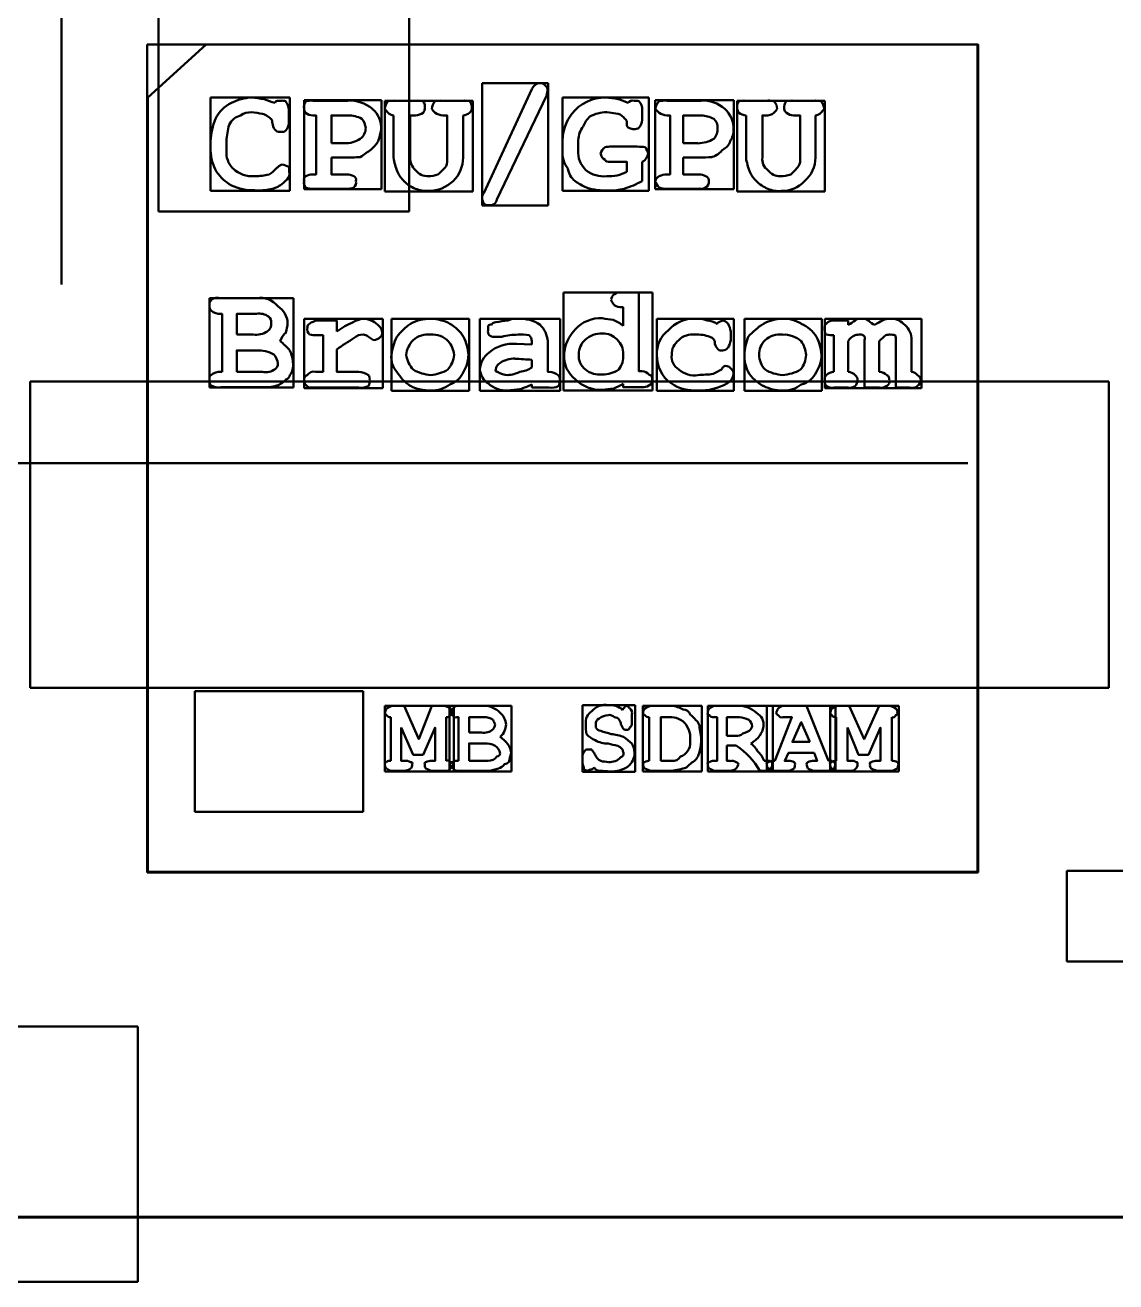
# Model space of a CAD drawing. Header units: millimetres. Extents: x 0 to 246, y -100 to 84.
# Drawn here: x 190.09 to 210.05, y 39.65 to 62.64 of the extents above; entities that cross this region are included whole.
import ezdxf

# ---------------------------------------------------------------- set-up
doc = ezdxf.new("R2010")
doc.units = ezdxf.units.MM
doc.layers.get('0').update_dxf_attribs({"lineweight": 50, "true_color": 0x000000})

msp = doc.modelspace()

# ---------------------------------------------------------------- linework, layer by layer
at = {"color": 7, "true_color": 0xffffff}
msp.add_line((190.754, 57.894), (190.754, 73.566), dxfattribs=at)
at = {"color": 43, "true_color": 0xaa8964}
for p, q in [((192.531, 59.227), (192.531, 63.592)), ((197.118, 63.592), (197.118, 59.227)), ((197.118, 59.227), (192.531, 59.227))]:
    msp.add_line(p, q, dxfattribs=at)
for p, q in [((192.323, 62.287), (207.533, 62.287)), ((192.323, 47.137), (192.323, 62.287)), ((207.533, 62.287), (207.533, 47.137)), ((198.453, 61.577), (199.663, 61.577)), ((198.453, 59.337), (198.453, 61.577)), ((199.663, 61.577), (199.663, 59.337)), ((193.483, 61.317), (194.933, 61.317)), ((193.483, 59.607), (193.483, 61.317)), ((194.723, 61.257), (194.773, 61.257)), ((194.933, 61.317), (194.933, 59.607)), ((195.193, 61.267), (196.613, 61.267)), ((195.193, 59.637), (195.193, 61.267)), ((196.613, 61.267), (196.613, 59.637)), ((196.673, 61.257), (198.283, 61.257)), ((196.673, 59.597), (196.673, 61.257)), ((198.283, 61.257), (198.283, 59.597)), ((199.923, 61.317), (201.503, 61.317)), ((199.923, 59.607), (199.923, 61.317)), ((201.503, 61.317), (201.503, 59.607)), ((201.623, 61.267), (203.063, 61.267)), ((201.623, 59.637), (201.623, 61.267)), ((203.063, 61.267), (203.063, 59.637)), ((203.123, 61.257), (204.723, 61.257)), ((203.123, 59.597), (203.123, 61.257)), ((204.723, 61.257), (204.723, 59.597)), ((200.943, 61.017), (200.733, 61.047)), ((201.693, 61.037), (201.623, 61.107)), ((194.933, 59.607), (193.483, 59.607)), ((196.613, 59.637), (195.193, 59.637)), ((198.283, 59.597), (196.673, 59.597)), ((201.503, 59.607), (199.923, 59.607)), ((203.063, 59.637), (201.623, 59.637)), ((204.723, 59.597), (203.123, 59.597)), ((198.483, 59.367), (198.453, 59.447)), ((199.663, 59.337), (198.453, 59.337)), ((199.943, 57.747), (201.573, 57.747)), ((199.943, 55.957), (199.943, 57.747)), ((201.573, 57.747), (201.573, 55.957)), ((193.463, 57.647), (195.003, 57.647)), ((193.463, 56.007), (193.463, 57.647)), ((195.003, 57.647), (195.003, 56.007)), ((195.193, 57.267), (196.633, 57.267)), ((195.193, 55.997), (195.193, 57.267)), ((196.633, 57.267), (196.633, 55.997)), ((196.793, 57.267), (198.213, 57.267)), ((196.793, 55.947), (196.793, 57.267)), ((198.213, 57.267), (198.213, 55.947)), ((198.413, 57.267), (199.883, 57.267)), ((198.413, 55.947), (198.413, 57.267)), ((199.883, 57.267), (199.883, 55.947)), ((201.653, 57.267), (203.063, 57.267)), ((201.653, 55.947), (201.653, 57.267)), ((203.063, 57.267), (203.063, 55.947)), ((203.253, 57.267), (204.673, 57.267)), ((203.253, 55.947), (203.253, 57.267)), ((204.673, 57.267), (204.673, 55.947)), ((204.723, 57.267), (206.493, 57.267)), ((204.723, 55.997), (204.723, 57.267)), ((206.493, 57.267), (206.493, 55.997)), ((198.563, 57.057), (198.563, 57.137)), ((196.463, 56.877), (196.373, 56.937)), ((198.813, 56.937), (198.673, 56.937)), ((199.083, 56.807), (199.363, 56.797)), ((190.183, 56.117), (209.923, 56.117)), ((190.183, 50.517), (190.183, 56.117)), ((209.923, 56.117), (209.923, 50.517)), ((195.003, 56.007), (193.463, 56.007)), ((196.633, 55.997), (195.193, 55.997)), ((198.213, 55.947), (196.793, 55.947)), ((199.883, 55.947), (198.413, 55.947)), ((201.573, 55.957), (199.943, 55.957)), ((203.063, 55.947), (201.653, 55.947)), ((204.673, 55.947), (203.253, 55.947)), ((206.493, 55.997), (204.723, 55.997)), ((174.465, 54.626), (207.342, 54.626)), ((209.923, 50.517), (190.183, 50.517)), ((193.193, 50.457), (196.273, 50.457)), ((193.193, 48.247), (193.193, 50.457)), ((196.273, 50.457), (196.273, 48.247)), ((196.673, 50.187), (197.933, 50.187)), ((196.673, 48.987), (196.673, 50.187)), ((197.853, 50.187), (198.993, 50.187)), ((197.853, 48.987), (197.853, 50.187)), ((197.933, 50.187), (197.933, 48.987)), ((198.993, 50.187), (198.993, 48.987)), ((200.293, 50.197), (201.253, 50.197)), ((200.293, 48.977), (200.293, 50.197)), ((201.253, 50.197), (201.253, 48.977)), ((201.393, 50.187), (202.473, 50.187)), ((201.393, 48.987), (201.393, 50.187)), ((202.473, 50.187), (202.473, 48.987)), ((202.583, 50.187), (203.773, 50.187)), ((202.583, 48.987), (202.583, 50.187)), ((203.663, 50.187), (204.923, 50.187)), ((203.663, 48.987), (203.663, 50.187)), ((203.773, 50.187), (203.773, 48.987)), ((204.823, 50.187), (206.083, 50.187)), ((204.823, 48.987), (204.823, 50.187)), ((204.923, 50.187), (204.923, 48.987)), ((206.083, 50.187), (206.083, 48.987)), ((200.533, 49.847), (200.533, 49.787)), ((202.433, 49.787), (202.463, 49.617)), ((200.393, 49.387), (200.463, 49.387)), ((197.933, 48.987), (196.673, 48.987)), ((198.993, 48.987), (197.853, 48.987)), ((198.753, 49.037), (198.593, 48.997)), ((201.253, 48.977), (200.293, 48.977)), ((200.393, 48.997), (200.323, 49.017)), ((202.473, 48.987), (201.393, 48.987)), ((203.773, 48.987), (202.583, 48.987)), ((203.613, 49.177), (203.723, 49.177)), ((203.723, 49.037), (203.643, 48.997)), ((204.923, 48.987), (203.663, 48.987)), ((204.793, 49.177), (204.863, 49.177)), ((206.083, 48.987), (204.823, 48.987)), ((196.273, 48.247), (193.193, 48.247)), ((207.533, 47.137), (192.323, 47.137)), ((209.153, 47.167), (211.653, 47.167)), ((209.153, 45.507), (209.153, 47.167)), ((211.653, 45.507), (209.153, 45.507)), ((176.893, 44.317), (192.153, 44.317)), ((192.153, 44.317), (192.153, 39.647)), ((237.593, 40.827), (172.663, 40.827)), ((192.153, 39.647), (176.893, 39.647))]:
    msp.add_line(p, q)
at = {"flags": 128}
for points in [[(192.333, 47.147), (192.333, 61.317), (193.403, 62.287), (207.523, 62.287), (207.523, 47.147), (192.333, 47.147)], [(192.333, 47.147), (192.333, 61.317), (193.403, 62.287), (207.523, 62.287), (207.523, 47.147), (192.333, 47.147)], [(198.483, 59.567), (199.363, 61.467)], [(195.353, 61.257), (195.993, 61.257)], [(196.883, 61.257), (197.233, 61.257)], [(197.733, 61.257), (198.103, 61.257)], [(199.633, 61.347), (198.723, 59.447)], [(201.833, 61.257), (202.463, 61.257)], [(203.283, 61.257), (203.643, 61.257)], [(204.153, 61.257), (204.523, 61.257)], [(194.913, 61.087), (194.913, 60.847)], [(195.353, 59.907), (195.413, 59.907), (195.413, 60.987), (195.353, 60.987)], [(195.993, 60.987), (195.693, 60.987), (195.693, 60.477)], [(196.833, 60.217), (196.833, 60.987)], [(197.233, 60.987), (197.133, 60.987), (197.133, 60.217)], [(197.813, 60.217), (197.813, 60.987), (197.733, 60.987)], [(198.103, 60.987), (198.103, 60.217)], [(201.383, 61.087), (201.383, 60.907)], [(201.833, 59.907), (201.893, 59.907), (201.893, 60.987), (201.833, 60.987)], [(202.463, 60.987), (202.133, 60.987), (202.133, 60.477)], [(203.283, 60.217), (203.283, 60.987)], [(203.643, 60.987), (203.583, 60.987), (203.583, 60.217)], [(204.273, 60.217), (204.273, 60.987), (204.153, 60.987)], [(204.553, 60.987), (204.553, 60.217)], [(193.483, 60.347), (193.483, 60.517)], [(193.773, 60.517), (193.773, 60.347)], [(195.693, 60.477), (195.933, 60.477)], [(199.923, 60.347), (199.923, 60.537)], [(200.213, 60.537), (200.213, 60.347)], [(202.133, 60.477), (202.403, 60.477)], [(200.823, 60.417), (201.293, 60.417)], [(195.693, 60.217), (195.693, 59.907), (195.973, 59.907)], [(195.933, 60.217), (195.693, 60.217)], [(201.103, 59.957), (201.103, 60.137), (200.823, 60.137)], [(201.383, 60.137), (201.383, 59.787)], [(202.133, 60.217), (202.133, 59.907), (202.423, 59.907)], [(202.423, 60.217), (202.133, 60.217)], [(195.973, 59.647), (195.353, 59.647)], [(202.423, 59.647), (201.833, 59.647)], [(201.013, 57.747), (201.323, 57.747)], [(201.323, 57.747), (201.323, 56.307), (201.383, 56.307)], [(193.673, 57.647), (194.323, 57.647)], [(193.693, 56.297), (193.693, 57.357), (193.673, 57.357)], [(194.323, 57.357), (193.963, 57.357), (193.963, 56.977)], [(201.033, 57.137), (201.033, 57.477), (201.013, 57.477)], [(195.433, 57.237), (195.793, 57.237)], [(195.793, 57.237), (195.793, 57.037)], [(203.003, 57.037), (203.003, 56.877)], [(204.893, 57.237), (205.153, 57.237)], [(205.153, 57.237), (205.153, 57.157)], [(193.963, 56.977), (194.263, 56.977)], [(195.403, 56.297), (195.543, 56.297), (195.543, 56.967), (195.433, 56.967)], [(199.363, 56.797), (199.363, 56.857)], [(199.653, 56.857), (199.653, 56.297), (199.683, 56.297)], [(204.893, 56.297), (204.893, 56.967)], [(205.153, 56.857), (205.153, 56.297)], [(205.723, 56.007), (205.453, 56.007), (205.453, 56.877)], [(205.723, 56.857), (205.723, 56.297)], [(206.273, 56.007), (206.023, 56.007), (206.023, 56.877)], [(206.313, 56.917), (206.313, 56.297)], [(194.323, 56.687), (193.963, 56.687), (193.963, 56.297)], [(195.793, 56.707), (195.793, 56.297), (196.193, 56.297)], [(199.363, 56.377), (199.363, 56.517)], [(193.673, 56.297), (193.693, 56.297)], [(193.963, 56.297), (194.433, 56.297)], [(194.433, 56.017), (193.673, 56.017)], [(196.193, 56.007), (195.403, 56.007)], [(199.363, 56.007), (199.363, 56.067)], [(199.683, 56.007), (199.363, 56.007)], [(201.383, 56.017), (201.033, 56.017), (201.033, 56.077)], [(205.153, 56.007), (204.893, 56.007)], [(196.803, 50.187), (197.023, 50.187), (197.293, 49.577), (197.533, 50.187), (197.753, 50.187)], [(197.993, 50.187), (198.493, 50.187)], [(201.553, 50.187), (201.923, 50.187)], [(202.693, 50.187), (203.143, 50.187)], [(203.963, 50.187), (204.393, 50.187), (204.793, 49.177)], [(204.973, 50.187), (205.173, 50.187), (205.443, 49.577), (205.723, 50.187), (205.903, 50.187)], [(196.783, 49.177), (196.783, 49.977)], [(197.793, 49.977), (197.793, 49.177)], [(198.023, 49.177), (198.023, 49.977), (197.993, 49.977)], [(198.483, 49.977), (198.213, 49.977), (198.213, 49.697)], [(201.193, 50.027), (201.193, 49.877)], [(201.513, 49.177), (201.513, 49.977)], [(201.923, 49.977), (201.723, 49.977), (201.723, 49.177)], [(202.693, 49.177), (202.753, 49.177), (202.753, 49.977), (202.693, 49.977)], [(203.163, 49.977), (202.933, 49.977), (202.933, 49.637)], [(203.813, 49.177), (204.123, 49.977), (203.963, 49.977)], [(204.933, 49.177), (204.933, 49.977)], [(205.953, 49.977), (205.953, 49.177)], [(196.973, 49.787), (196.973, 49.177), (197.023, 49.177)], [(197.533, 49.177), (197.593, 49.177), (197.593, 49.787), (197.373, 49.287), (197.193, 49.287), (196.973, 49.787)], [(198.213, 49.697), (198.443, 49.697)], [(204.453, 49.527), (204.293, 49.887), (204.133, 49.527), (204.453, 49.527)], [(205.143, 49.787), (205.143, 49.177), (205.223, 49.177)], [(205.683, 49.177), (205.743, 49.177), (205.743, 49.787), (205.523, 49.287), (205.343, 49.287), (205.143, 49.787)], [(198.493, 49.497), (198.213, 49.497), (198.213, 49.177)], [(202.263, 49.527), (202.263, 49.617)], [(202.463, 49.617), (202.463, 49.527)], [(202.933, 49.637), (203.093, 49.637)], [(202.933, 49.457), (202.933, 49.177), (202.993, 49.177)], [(203.103, 49.457), (202.933, 49.457)], [(200.293, 49.137), (200.293, 49.287)], [(204.533, 49.327), (204.063, 49.327), (203.993, 49.177), (204.063, 49.177)], [(204.533, 49.177), (204.583, 49.177), (204.533, 49.327)], [(197.023, 48.997), (196.783, 48.997)], [(197.793, 48.997), (197.533, 48.997)], [(197.993, 49.177), (198.023, 49.177)], [(198.593, 48.997), (197.993, 48.997)], [(198.213, 49.177), (198.563, 49.177)], [(200.423, 49.017), (200.393, 48.997)], [(201.923, 48.997), (201.553, 48.997)], [(201.723, 49.177), (201.923, 49.177)], [(202.993, 48.997), (202.693, 48.997)], [(203.643, 48.997), (203.533, 48.997)], [(204.063, 48.997), (203.813, 48.997)], [(204.793, 48.997), (204.533, 48.997)], [(205.223, 48.997), (204.933, 48.997)], [(205.953, 48.997), (205.683, 48.997)], [(235.623, 40.837), (174.853, 40.837)], [(235.623, 40.837), (174.853, 40.837)]]:
    msp.add_lwpolyline(points, dxfattribs=at)
for centre, radius, start, end in [((199.552, 61.387), 0.205, 129.0435, 157.2167), ((199.504, 61.457), 0.121, 81.1123, 132.2862), ((199.529, 61.494), 0.0831, 39.5297, 94.0731), ((199.53, 61.437), 0.126, 13.5424, 60.1974), ((200.596, 61.248), 0.968, 166.9348, 174.1405), ((194.174, 60.616), 0.677, 117.3592, 152.6408), ((194.305, 60.315), 1.005, 94.1258, 116.1223), ((192.557, 47.567), 13.851, 82.0889, 83.0483), ((194.93, 62.3), 1.115, 245.2573, 256.1626), ((194.712, 61.208), 0.0502, 77.8246, 169.5555), ((194.792, 61.086), 0.172, 69.3139, 96.436), ((194.677, 61.09), 0.236, 359.3211, 41.791), ((195.373, 61.142), 0.183, 144.9175, 190.893), ((195.322, 60.807), 0.451, 86.0918, 102.7056), ((196.029, 60.614), 0.644, 49.9493, 93.1808), ((196.857, 61.111), 0.184, 132.3711, 181.2317), ((196.843, 60.723), 0.535, 85.7362, 101.892), ((197.266, 60.727), 0.531, 78.3246, 93.5041), ((197.223, 61.142), 0.183, 349.107, 35.0825), ((197.717, 61.111), 0.184, 132.3711, 181.2317), ((197.703, 60.686), 0.572, 87.0401, 101.1312), ((198.132, 60.88), 0.378, 76.0659, 94.4068), ((198.117, 61.141), 0.15, 346.8407, 45.0501), ((200.713, 60.527), 0.79, 89.9822, 141.6598), ((199.935, 54.456), 6.905, 81.6062, 83.531), ((200.244, 59.223), 2.179, 66.209, 71.29), ((201.213, 61.14), 0.119, 80.5174, 139.4488), ((201.251, 61.009), 0.248, 73.1525, 94.1671), ((201.147, 61.09), 0.236, 359.3211, 41.791), ((201.853, 61.079), 0.231, 133.6686, 173.2013), ((201.801, 60.727), 0.531, 86.4959, 101.6754), ((202.503, 60.682), 0.577, 47.5149, 94.0238), ((203.303, 61.142), 0.183, 144.9175, 190.893), ((203.255, 60.769), 0.489, 86.7339, 102.0635), ((203.688, 60.802), 0.457, 76.7177, 95.6541), ((203.669, 61.111), 0.184, 358.7683, 47.6289), ((204.129, 61.141), 0.15, 134.9499, 193.1593), ((204.122, 60.807), 0.451, 86.0918, 102.7056), ((204.557, 60.843), 0.415, 76.5702, 94.6324), ((204.485, 61.092), 0.229, 3.7382, 42.659), ((194.096, 60.694), 0.299, 102.1726, 155.8093), ((194.226, 60.708), 0.339, 88.7553, 124.6432), ((192.972, 51.956), 9.178, 80.838, 82.1005), ((194.316, 60.649), 0.386, 41.8825, 72.307), ((195.287, 61.106), 0.0939, 179.2623, 227.1349), ((195.364, 61.209), 0.223, 230.7292, 267.1958), ((195.995, 60.401), 0.586, 63.8455, 90.1652), ((196.165, 60.766), 0.439, 354.8475, 50.8198), ((196.904, 61.245), 0.269, 210.7433, 230.4593), ((196.85, 61.146), 0.16, 222.9571, 263.9128), ((197.22, 61.244), 0.257, 272.8578, 306.4499), ((197.309, 61.106), 0.0939, 312.8651, 0.7377), ((197.764, 61.245), 0.269, 210.7433, 230.4593), ((197.758, 61.278), 0.292, 235.5961, 265.0963), ((198.094, 61.178), 0.191, 272.7293, 312.5104), ((198.18, 61.108), 0.0827, 301.0875, 359.4227), ((200.797, 60.497), 0.875, 143.5777, 177.4174), ((200.78, 60.599), 0.512, 134.124, 158.4959), ((200.743, 60.366), 0.681, 90.8668, 118.0738), ((200.868, 60.792), 0.237, 34.6503, 71.6099), ((201.846, 61.244), 0.257, 233.5501, 267.1422), ((202.45, 60.468), 0.519, 62.1444, 88.6139), ((202.587, 60.754), 0.467, 356.6454, 49.0219), ((203.217, 61.106), 0.0939, 179.2623, 227.1349), ((203.306, 61.24), 0.254, 233.057, 264.8679), ((203.662, 61.181), 0.195, 264.551, 312.3189), ((203.622, 61.245), 0.269, 309.5407, 329.2567), ((204.066, 61.108), 0.0827, 180.5773, 238.9125), ((204.164, 61.209), 0.223, 230.7292, 267.1958), ((204.522, 61.175), 0.191, 279.5035, 313.6266), ((203.744, 61.877), 1.238, 317.2644, 321.533), ((194.779, 60.447), 1.298, 158.3108, 176.9277), ((195.113, 60.448), 1.342, 164.0302, 177.0452), ((195.88, 61.143), 1.298, 190.494, 194.5636), ((194.79, 60.837), 0.168, 186.7678, 230.4531), ((194.759, 60.835), 0.149, 239.4005, 275.5419), ((194.792, 60.782), 0.0965, 258.7483, 309.3242), ((194.71, 60.851), 0.203, 314.7223, 358.8805), ((196.063, 60.762), 0.26, 307.9422, 358.9277), ((195.983, 60.716), 0.343, 6.8127, 37.9475), ((195.389, 60.905), 1.227, 341.5616, 351.6534), ((200.639, 60.525), 0.426, 142.0361, 178.3662), ((201.017, 60.854), 0.0867, 355.4956, 57.6345), ((201.17, 60.825), 0.0708, 162.3959, 255.7133), ((201.22, 60.856), 0.12, 235.9107, 276.0168), ((201.251, 60.87), 0.134, 262.4758, 302.5819), ((201.154, 60.912), 0.229, 317.5581, 358.8391), ((202.539, 60.764), 0.224, 358.1876, 46.5727), ((202.503, 60.736), 0.261, 316.7257, 4.6942), ((202.73, 60.706), 0.323, 324.324, 3.7852), ((195.936, 61.033), 0.556, 269.732, 301.1123), ((195.989, 60.874), 0.667, 310.5319, 327.6393), ((202.378, 61.132), 0.656, 272.1592, 298.6851), ((202.764, 60.584), 0.239, 294.5654, 343.6058), ((194.325, 60.374), 0.843, 181.8375, 209.6649), ((194.181, 60.308), 0.41, 174.612, 225.3542), ((193.649, 64.116), 4.664, 303.4923, 306.4917), ((200.404, 60.313), 0.483, 175.9267, 217.7901), ((200.643, 60.307), 0.431, 174.6556, 227.8454), ((200.837, 60.231), 0.222, 127.3108, 165.3091), ((200.75, 60.295), 0.127, 183.7613, 248.2934), ((200.808, 59.867), 0.55, 88.4811, 101.0461), ((201.227, 58.293), 2.125, 84.1592, 88.2127), ((200.998, 60.151), 0.513, 15.3449, 29.8949), ((201.261, 60.345), 0.239, 327.631, 345.9718), ((202.54, 60.615), 0.407, 287.5354, 322.4486), ((194.241, 60.368), 0.494, 225.3209, 276.099), ((194.246, 60.402), 0.583, 301.8349, 318.6378), ((194.349, 60.486), 0.576, 305.4726, 311.847), ((194.815, 59.969), 0.12, 100.3449, 132.7852), ((194.767, 59.81), 0.278, 58.4384, 84.6917), ((194.647, 59.972), 0.277, 356.9278, 15.7526), ((195.994, 62.66), 2.444, 268.5719, 275.378), ((197.929, 60.373), 1.107, 188.082, 202.0549), ((197.441, 60.214), 0.308, 179.5006, 227.4965), ((196.972, 60.728), 1.061, 309.2609, 320.7391), ((197.515, 60.173), 0.301, 337.3447, 8.4053), ((197.516, 60.21), 0.587, 313.8963, 0.6749), ((200.373, 60.063), 0.353, 187.5235, 231.4283), ((201.324, 60.276), 0.151, 293.0328, 336.9672), ((202.475, 61.843), 1.627, 268.1528, 276.6191), ((204.379, 60.373), 1.107, 188.082, 202.0549), ((203.811, 60.179), 0.231, 170.6774, 236.3197), ((202.772, 61.29), 1.92, 313.9116, 320.0382), ((204.064, 60.173), 0.213, 326.9379, 11.8228), ((204.017, 60.205), 0.536, 308.8085, 1.3037), ((194.258, 60.404), 0.801, 213.925, 240.4802), ((194.323, 60.757), 0.88, 268.0347, 285.1292), ((194.398, 60.255), 0.653, 295.8366, 317.9032), ((194.746, 59.932), 0.179, 320.0856, 8.0237), ((195.275, 59.81), 0.0847, 127.5041, 195.626), ((195.347, 59.762), 0.156, 170.651, 217.4215), ((195.366, 59.552), 0.355, 92.1569, 113.8324), ((195.96, 59.552), 0.355, 66.1676, 87.8431), ((196.071, 59.809), 0.0751, 343.0005, 64.9245), ((196.017, 59.762), 0.129, 312.1114, 11.0187), ((197.382, 60.167), 0.523, 203.7406, 226.6946), ((197.477, 60.24), 0.642, 224.9649, 247.655), ((197.454, 60.153), 0.277, 216.8769, 273.876), ((197.478, 60.344), 0.467, 269.3598, 290.6562), ((197.477, 60.251), 0.644, 269.6858, 313.917), ((200.813, 60.698), 1.125, 234.0849, 246.4253), ((200.673, 60.382), 0.509, 230.9924, 276.7189), ((200.79, 60.509), 0.634, 264.8422, 299.5587), ((200.551, 61.289), 1.717, 286.9955, 298.9819), ((201.752, 59.758), 0.132, 116.6322, 167.6178), ((201.856, 59.843), 0.24, 193.4318, 227.0811), ((201.85, 59.487), 0.42, 92.2775, 111.912), ((202.432, 59.687), 0.22, 59.6499, 92.2776), ((202.516, 59.794), 0.0875, 355.4914, 71.8888), ((202.461, 59.783), 0.143, 305.3625, 1.5074), ((203.832, 60.167), 0.523, 203.7406, 226.6946), ((203.877, 60.165), 0.553, 223.1241, 249.4957), ((203.901, 60.147), 0.27, 216.3139, 272.5662), ((203.918, 60.459), 0.582, 269.4644, 288.4808), ((203.948, 60.151), 0.545, 268.3988, 317.9984), ((194.272, 60.589), 0.972, 245.1162, 271.2408), ((194.364, 60.612), 0.998, 265.9396, 288.672), ((195.323, 59.881), 0.236, 245.0974, 277.4102), ((196.004, 59.881), 0.236, 262.5898, 294.9026), ((197.434, 60.113), 0.507, 246.6634, 274.4119), ((198.607, 59.472), 0.156, 142.5785, 189.349), ((200.694, 60.689), 1.075, 252.0645, 273.6854), ((200.821, 60.478), 0.863, 266.1771, 285.6351), ((201.801, 59.921), 0.276, 247.045, 276.6948), ((202.457, 59.812), 0.168, 258.2919, 300.6327), ((203.883, 60.093), 0.489, 245.9086, 275.9108), ((198.577, 59.562), 0.217, 244.2238, 276.8515), ((198.617, 59.43), 0.0844, 260.388, 311.5028), ((198.581, 59.48), 0.145, 309.07, 346.9193), ((200.956, 57.599), 0.144, 125.1461, 172.9264), ((200.973, 57.592), 0.16, 75.4899, 128.6997), ((193.617, 57.522), 0.156, 142.5785, 189.349), ((193.554, 57.485), 0.0912, 172.637, 228.4751), ((193.62, 57.407), 0.245, 77.6229, 121.3018), ((194.388, 57.233), 0.418, 39.0109, 98.9141), ((194.501, 57.166), 0.393, 2.99, 57.2928), ((201.014, 57.669), 0.207, 194.6427, 227.2849), ((201.01, 57.732), 0.255, 237.4534, 270.6559), ((193.646, 57.575), 0.219, 225.9372, 277.1929), ((194.374, 57.071), 0.291, 54.3594, 100.0321), ((194.459, 57.202), 0.135, 353.7429, 51.4968), ((196.351, 56.733), 0.539, 98.3071, 118.5628), ((196.27, 56.873), 0.394, 46.1294, 89.5379), ((197.5, 56.516), 0.751, 88.9811, 118.3615), ((197.512, 56.537), 0.73, 61.2411, 89.9173), ((199.076, 56.887), 0.381, 84.3686, 113.5766), ((199.15, 56.618), 0.65, 56.0186, 93.2289), ((200.617, 56.664), 0.614, 86.6552, 137.7518), ((201.431, 61.781), 4.571, 260.2017, 262.7368), ((202.316, 56.677), 0.591, 86.3812, 140.0159), ((202.399, 56.78), 0.489, 69.12, 95.3496), ((203.954, 56.537), 0.73, 90.0827, 118.7589), ((203.972, 56.652), 0.616, 58.5755, 91.7715), ((205.369, 57.137), 0.132, 79.7623, 130.7479), ((205.417, 57.074), 0.194, 56.9289, 97.0818), ((205.901, 57.03), 0.238, 84.6052, 119.5843), ((205.95, 56.973), 0.295, 43.7214, 95.1665), ((194.311, 57.361), 0.387, 262.82, 303.1693), ((194.417, 57.178), 0.176, 306.9692, 2.997), ((193.805, 57.291), 1.093, 345.4612, 354.5228), ((195.408, 57.083), 0.156, 171.3393, 222.8662), ((195.328, 57.11), 0.0755, 117.9795, 182.5308), ((195.513, 56.857), 0.388, 101.8733, 124.5238), ((196.805, 55.601), 1.757, 113.906, 125.1716), ((196.447, 57.009), 0.176, 359.2505, 56.8945), ((197.809, 56.233), 1.156, 125.2076, 142.4541), ((197.503, 56.551), 0.722, 32.2834, 60.0548), ((198.658, 57.031), 0.0986, 164.6583, 220.3993), ((198.608, 57.103), 0.0565, 74.374, 142.4959), ((198.715, 57.099), 0.108, 96.1803, 147.8305), ((197.172, 69.259), 12.149, 277.2416, 278.2887), ((199.188, 56.823), 0.466, 4.2075, 45.8263), ((200.674, 56.566), 0.723, 134.9897, 175.9349), ((200.665, 56.736), 0.544, 47.3981, 69.7427), ((202.18, 56.635), 0.528, 126.9106, 183.0556), ((202.495, 56.703), 0.539, 61.4372, 81.6929), ((202.946, 56.969), 0.284, 109.1144, 132.8131), ((202.842, 57.105), 0.133, 32.9518, 85.1207), ((202.592, 56.969), 0.417, 9.3825, 29.9252), ((204.36, 56.01), 1.391, 122.984, 138.2186), ((204.042, 56.6), 0.629, 32.3575, 66.4399), ((204.877, 57.074), 0.158, 167.9789, 218.0103), ((204.789, 57.12), 0.0672, 122.2987, 191.3041), ((204.889, 57.053), 0.184, 88.7683, 137.6289), ((204.741, 57.972), 0.913, 296.812, 306.403), ((205.733, 57.422), 0.28, 221.3697, 251.2502), ((206.391, 56.01), 1.37, 116.3702, 123.1196), ((205.958, 56.885), 0.356, 5.0837, 54.8796), ((195.09, 56.743), 0.355, 129.6357, 161.3473), ((194.168, 56.057), 0.992, 39.4644, 53.8087), ((195.417, 57.727), 0.76, 260.6185, 271.2102), ((198.899, 52.323), 5.372, 121.2333, 125.3165), ((196.263, 56.762), 0.216, 87.2037, 133.9084), ((196.274, 56.834), 0.143, 46.1195, 90.2777), ((196.461, 57.053), 0.176, 270.7774, 318.7728), ((196.549, 56.997), 0.0745, 306.047, 7.5558), ((197.796, 56.483), 1.011, 153.3213, 172.9619), ((197.491, 56.567), 0.43, 133.9119, 174.6682), ((197.458, 56.591), 0.39, 81.8839, 132.8242), ((197.543, 56.57), 0.408, 44.6577, 94.2302), ((197.453, 56.541), 0.494, 7.7089, 39.7901), ((197.241, 56.522), 0.966, 5.0587, 25.4515), ((198.663, 57.057), 0.121, 228.4587, 274.6714), ((199.012, 56.167), 0.644, 83.6839, 131.8055), ((199.118, 55.796), 1.181, 90.2352, 104.954), ((199.164, 55.997), 0.981, 81.2806, 92.9946), ((199.201, 56.849), 0.163, 2.6336, 46.2543), ((200.575, 56.622), 0.352, 131.213, 180.8621), ((200.628, 56.575), 0.423, 86.6388, 132.4345), ((200.669, 56.65), 0.348, 43.0501, 92.6172), ((200.693, 56.636), 0.34, 356.8075, 47.5252), ((202.243, 56.619), 0.32, 126.4163, 182.1638), ((202.301, 56.633), 0.348, 81.3936, 135.4763), ((202.392, 56.31), 0.668, 69.7839, 93.3622), ((202.592, 56.819), 0.122, 354.1513, 75.239), ((202.914, 56.859), 0.207, 194.6427, 227.2849), ((202.592, 56.945), 0.417, 330.0748, 350.6175), ((204.402, 56.536), 1.151, 159.5974, 176.4504), ((203.885, 56.617), 0.362, 134.0942, 181.5731), ((203.902, 56.579), 0.401, 82.649, 132.0591), ((203.978, 56.507), 0.47, 48.0277, 93.0923), ((203.933, 56.586), 0.45, 2.6447, 36.953), ((203.882, 56.571), 0.782, 2.625, 27.8852), ((204.858, 57.458), 0.492, 257.7174, 274.1113), ((205.388, 56.711), 0.276, 112.3007, 148.172), ((205.338, 56.829), 0.148, 84.3355, 111.9247), ((205.376, 56.886), 0.0936, 59.6726, 104.0672), ((205.395, 56.908), 0.0657, 332.2161, 64.6538), ((206.458, 56.176), 1.002, 127.8515, 137.1694), ((205.91, 56.757), 0.22, 86.5758, 107.6742), ((205.941, 56.729), 0.248, 73.1525, 94.1671), ((205.896, 56.908), 0.131, 346.1506, 26.5298), ((194.353, 56.056), 0.631, 62.6268, 92.695), ((194.421, 56.426), 0.292, 4.0622, 40.6981), ((194.23, 56.384), 0.766, 4.7382, 23.3343), ((197.158, 56.553), 0.368, 171.6436, 224.1138), ((197.573, 56.686), 0.516, 188.8273, 222.5926), ((197.453, 56.663), 0.493, 318.5923, 353.4827), ((197.545, 56.63), 0.658, 329.6128, 358.0088), ((198.807, 56.323), 0.394, 124.592, 177.9284), ((200.486, 56.582), 0.534, 176.2799, 232.7956), ((200.543, 56.588), 0.321, 174.8767, 231.5205), ((200.628, 56.581), 0.407, 323.0758, 5.0334), ((202.25, 56.58), 0.597, 177.4362, 235.6939), ((202.2, 56.574), 0.279, 173.2771, 238.1428), ((202.834, 56.782), 0.0965, 230.6758, 281.2517), ((202.854, 56.81), 0.123, 269.5514, 323.5787), ((203.929, 56.597), 0.676, 179.1389, 206.3098), ((203.935, 56.617), 0.412, 181.4585, 222.8742), ((203.93, 56.621), 0.453, 321.1427, 358.211), ((204.102, 56.602), 0.561, 327.1038, 0.5178), ((194.497, 56.559), 0.269, 256.37, 308.1596), ((194.606, 56.438), 0.107, 301.987, 4.8829), ((194.684, 56.422), 0.31, 323.4364, 4.6728), ((197.559, 56.947), 0.711, 239.0138, 266.2782), ((197.441, 56.989), 0.756, 275.4361, 300.3213), ((198.746, 56.367), 0.334, 185.1149, 236.8126), ((198.727, 56.324), 0.0276, 152.1476, 281.5922), ((198.862, 56.323), 0.16, 115.6475, 174.9622), ((199.032, 56.097), 0.441, 87.2782, 122.8588), ((200.813, 81.398), 24.923, 265.9515, 266.6657), ((199.094, 56.775), 0.481, 275.8936, 304.0726), ((200.608, 56.67), 0.425, 231.5039, 276.1176), ((200.658, 56.776), 0.529, 269.4832, 303.9153), ((202.336, 56.665), 0.434, 229.2397, 278.8695), ((203.855, 54.241), 2.332, 115.9836, 120.1614), ((202.942, 56.298), 0.116, 109.7369, 160.2631), ((202.903, 56.268), 0.139, 29.6979, 89.7893), ((202.971, 56.272), 0.0829, 349.5454, 51.5667), ((204.012, 56.989), 0.755, 239.8104, 265.4816), ((203.904, 56.992), 0.756, 273.6802, 300.0366), ((193.529, 56.178), 0.0691, 121.2314, 197.6565), ((193.583, 56.13), 0.123, 167.5311, 222.9792), ((193.649, 56.069), 0.229, 84.0126, 132.8573), ((194.603, 56.372), 0.337, 285.4157, 320.3948), ((194.838, 56.249), 0.0958, 285.1061, 352.5221), ((195.294, 56.144), 0.101, 114.0343, 178.5856), ((195.329, 56.149), 0.136, 181.0977, 236.1233), ((195.373, 56.154), 0.146, 78.1113, 145.4915), ((196.167, 55.918), 0.38, 57.0948, 86.0353), ((196.286, 56.17), 0.11, 347.666, 37.3916), ((196.229, 56.12), 0.166, 330.0548, 9.3355), ((197.56, 56.688), 0.773, 210.3873, 237.3661), ((197.736, 56.456), 0.409, 288.0827, 337.1454), ((198.916, 56.545), 0.308, 233.584, 271.3649), ((198.888, 56.797), 0.561, 273.5306, 296.9796), ((199.674, 56.03), 0.267, 50.8027, 88.0852), ((199.791, 56.17), 0.0847, 344.374, 52.4959), ((199.753, 56.12), 0.123, 317.0208, 12.4689), ((200.63, 56.635), 0.669, 225.6696, 271.9423), ((201.371, 56.133), 0.174, 40.8018, 86.0681), ((201.492, 56.175), 0.073, 345.9172, 81.4629), ((201.464, 56.14), 0.101, 292.933, 9.8461), ((202.116, 62.218), 5.988, 272.7426, 275.4287), ((202.829, 56.281), 0.226, 300.4339, 353.7556), ((203.928, 56.668), 0.71, 211.5036, 242.7386), ((204.21, 56.453), 0.395, 282.1231, 336.6782), ((204.805, 56.17), 0.0847, 127.5041, 195.626), ((204.843, 56.12), 0.123, 167.5311, 222.9792), ((204.908, 56.069), 0.229, 93.7382, 132.659), ((205.128, 56.072), 0.226, 46.7627, 83.687), ((205.213, 56.152), 0.11, 357.3176, 50.6073), ((205.163, 56.143), 0.16, 318.5495, 1.4843), ((205.708, 56.069), 0.229, 47.341, 86.2618), ((205.831, 56.169), 0.0751, 343.0005, 64.9245), ((205.803, 56.121), 0.104, 305.6731, 14.3607), ((206.278, 56.102), 0.198, 42.8983, 79.8808), ((206.362, 56.131), 0.122, 7.4787, 59.9014), ((206.316, 56.167), 0.168, 309.5469, 353.2322), ((193.62, 56.256), 0.245, 238.6982, 282.3771), ((194.494, 56.627), 0.614, 264.2683, 288.8956), ((196.235, 56.312), 0.308, 262.2177, 296.707), ((197.481, 56.703), 0.746, 243.111, 272.4881), ((197.542, 56.477), 0.521, 266.8314, 308.063), ((198.891, 56.432), 0.476, 226.4374, 273.8522), ((199.57, 50.064), 5.928, 94.1268, 96.2621), ((198.631, 57.543), 1.647, 288.1121, 296.386), ((199.724, 56.23), 0.227, 259.5958, 301.6435), ((201.423, 49.281), 6.73, 94.855, 96.5662), ((200.272, 57.374), 1.504, 292.7297, 300.4004), ((201.408, 56.171), 0.156, 260.651, 307.4215), ((202.341, 56.712), 0.757, 235.5846, 274.6982), ((202.448, 56.955), 0.999, 267.3987, 299.673), ((203.933, 56.676), 0.719, 242.6663, 271.5837), ((203.995, 56.408), 0.453, 264.6859, 311.17), ((204.858, 56.187), 0.183, 234.9175, 280.893), ((205.174, 56.214), 0.208, 264.3054, 301.6839), ((205.758, 56.187), 0.183, 259.107, 305.0825), ((206.315, 56.188), 0.185, 256.9475, 305.6724), ((197.332, 49.855), 0.689, 155.8892, 162.9987), ((197.168, 49.332), 0.929, 113.1159, 120.0142), ((197.68, 49.842), 0.353, 56.7605, 77.9998), ((197.977, 50.034), 0.116, 117.6373, 168.6229), ((197.821, 50.072), 0.0829, 349.5454, 51.5667), ((198.012, 50.086), 0.103, 100.7625, 150.3128), ((198.483, 49.776), 0.411, 43.0949, 88.6141), ((200.704, 49.893), 0.309, 79.0295, 141.2431), ((200.788, 49.669), 0.528, 78.5128, 92.6898), ((200.829, 49.937), 0.258, 41.1659, 75.6191), ((201.195, 50.027), 0.19, 122.545, 155.0832), ((201.061, 50.087), 0.105, 28.2827, 72.1061), ((201.093, 50.053), 0.104, 345.6393, 54.3269), ((201.485, 50.072), 0.0829, 128.4333, 190.4546), ((201.675, 49.725), 0.478, 104.805, 120.4347), ((201.868, 49.673), 0.517, 59.1947, 83.9354), ((202.665, 50.072), 0.0829, 128.4333, 190.4546), ((202.358, 50.634), 0.558, 297.158, 306.8528), ((203.142, 49.7), 0.487, 47.1547, 89.8425), ((204.383, 49.832), 0.594, 149.1155, 157.7544), ((204.091, 49.851), 0.36, 110.8279, 127.2813), ((205.482, 49.855), 0.689, 155.8892, 162.9987), ((205.095, 49.725), 0.478, 104.805, 120.4347), ((205.86, 49.914), 0.276, 53.7743, 80.986), ((205.971, 50.072), 0.0829, 349.5454, 51.5667), ((196.739, 50.075), 0.068, 195.2859, 238.4539), ((196.777, 50.064), 0.0873, 212.6285, 274.2414), ((197.803, 50.056), 0.0798, 262.5041, 330.626), ((197.912, 50.065), 0.0493, 189.2498, 283.37), ((197.875, 50.047), 0.0299, 266.3586, 19.9016), ((197.972, 50.022), 0.0495, 185.7106, 294.7996), ((198.498, 49.713), 0.265, 54.0618, 93.1591), ((199.169, 50.135), 0.556, 201.9529, 211.1772), ((198.585, 49.819), 0.309, 5.122, 50.17), ((200.578, 49.889), 0.229, 120.1508, 190.6021), ((200.639, 49.86), 0.107, 115.4869, 187.2922), ((200.786, 49.68), 0.337, 93.9418, 124.9382), ((200.783, 49.9), 0.119, 40.5512, 99.4826), ((200.882, 49.886), 0.0909, 26.4672, 95.4236), ((200.847, 49.838), 0.146, 3.5729, 37.5392), ((201.427, 50.044), 0.0276, 152.1476, 281.5922), ((201.507, 50.064), 0.0873, 212.6285, 274.2414), ((201.924, 49.7), 0.277, 55.0115, 90.2804), ((202, 49.719), 0.224, 17.5781, 68.1797), ((202.14, 49.988), 0.129, 17.5423, 93.0674), ((201.998, 49.662), 0.45, 35.9689, 54.0311), ((202.271, 49.793), 0.162, 357.7116, 55.4185), ((202.607, 50.044), 0.0276, 152.1476, 281.5922), ((202.687, 50.064), 0.0873, 212.6285, 274.2414), ((203.136, 49.572), 0.406, 60.9981, 86.2228), ((203.237, 49.804), 0.156, 1.1458, 51.9843), ((203.358, 49.838), 0.247, 352.7644, 62.1845), ((203.883, 50.067), 0.0509, 191.2486, 258.7514), ((203.944, 50.055), 0.0807, 208.4528, 283.6222), ((204.889, 50.075), 0.068, 195.2859, 238.4539), ((204.927, 50.064), 0.0873, 212.6285, 274.2414), ((205.971, 50.027), 0.0529, 250.0748, 349.415), ((206.025, 50.047), 0.0299, 266.3586, 19.9016), ((198.485, 49.946), 0.253, 260.388, 311.5028), ((198.452, 49.9), 0.247, 324.5409, 347.5341), ((198.635, 49.809), 0.242, 307.6588, 340.2865), ((198.221, 49.951), 0.681, 340.7497, 351.1778), ((201.439, 49.817), 1.087, 178.4226, 187.9371), ((200.721, 50.016), 0.5, 224.2966, 246.6864), ((200.638, 49.847), 0.121, 209.7449, 262.875), ((198.409, 42.385), 7.669, 71.7301, 73.2188), ((200.779, 48.955), 0.713, 68.2336, 87.2368), ((200.905, 49.765), 0.12, 10.3449, 42.7852), ((201.085, 49.814), 0.0672, 203.3852, 277.125), ((201.109, 49.788), 0.0441, 248.7799, 358.6003), ((201.107, 49.861), 0.087, 301.5794, 10.4956), ((201.895, 49.601), 0.369, 2.4816, 30.2975), ((203.122, 49.773), 0.139, 257.7838, 316.4217), ((203.139, 50.014), 0.347, 283.9127, 312.2323), ((203.62, 49.687), 0.257, 152.1765, 164.2207), ((203.14, 49.898), 0.472, 326.3887, 348.851), ((198.531, 49.167), 0.332, 60.8151, 96.565), ((198.532, 49.254), 0.259, 13.9722, 51.4982), ((198.248, 48.901), 0.894, 40.9847, 53.2575), ((198.646, 49.294), 0.337, 3.9418, 34.9382), ((200.738, 49.908), 0.411, 238.4652, 273.4623), ((201.123, 50.645), 1.204, 252.5989, 260.92), ((200.812, 49.209), 0.276, 40.1912, 64.0589), ((198.688, 46.519), 3.891, 49.9258, 52.7546), ((200.819, 49.295), 0.425, 4.3517, 28.4274), ((201.999, 49.512), 0.265, 324.0618, 3.1591), ((201.486, 49.604), 0.981, 342.9574, 355.474), ((202.409, 48.377), 1.284, 28.8714, 57.2674), ((202.956, 50.134), 0.762, 303.1624, 319.2094), ((203.111, 49.151), 0.434, 28.3293, 52.8733), ((198.561, 49.381), 0.204, 270.5225, 322.6076), ((198.719, 49.321), 0.0645, 273.8879, 356.1121), ((199.84, 49.018), 0.907, 160.7497, 171.1778), ((200.451, 49.246), 0.163, 141.5463, 165.3236), ((200.385, 49.32), 0.0672, 82.875, 156.6148), ((200.607, 49.44), 0.154, 200.129, 227.2511), ((200.572, 49.336), 0.0698, 187.8883, 225.2418), ((200.741, 49.385), 0.239, 204.1621, 240.3853), ((200.786, 49.437), 0.281, 265.3389, 317.4023), ((200.973, 49.315), 0.0714, 286.6231, 9.3661), ((201.222, 49.42), 0.201, 189.4039, 207.466), ((200.909, 49.333), 0.334, 309.8131, 358.9049), ((201.943, 49.337), 0.161, 262.8137, 330.3164), ((202.013, 49.482), 0.235, 287.1886, 327.9486), ((202.168, 49.377), 0.262, 298.5002, 346.6891), ((203.221, 49.046), 0.413, 18.5172, 48.863), ((196.697, 49.13), 0.0276, 78.4078, 207.8524), ((196.755, 49.102), 0.0829, 169.5454, 231.5667), ((196.756, 49.114), 0.0685, 67.0004, 141.0721), ((196.873, 49.276), 0.293, 234.6611, 252.2088), ((197.057, 49.012), 0.168, 59.3673, 101.7081), ((196.986, 49.309), 0.314, 276.8186, 300.0513), ((197.149, 49.13), 0.0276, 332.1476, 101.5922), ((197.091, 49.102), 0.0829, 308.4333, 10.4546), ((197.425, 49.131), 0.0261, 94.5739, 212.296), ((197.51, 49.101), 0.108, 171.5374, 216.5351), ((197.509, 48.997), 0.182, 82.3706, 118.2391), ((197.703, 49.634), 0.66, 244.9279, 255.1059), ((197.822, 49.124), 0.0608, 33.2544, 118.6731), ((197.8, 49.083), 0.0867, 265.4956, 327.6345), ((197.912, 49.109), 0.0493, 76.63, 170.7502), ((197.977, 49.14), 0.116, 191.3771, 242.3627), ((197.883, 49.118), 0.0403, 358.6601, 104.0203), ((197.821, 49.125), 0.102, 300.4418, 355.5474), ((197.971, 49.123), 0.0587, 67.6219, 144.2689), ((198.005, 49.099), 0.102, 217.0565, 263.4537), ((198.699, 49.226), 0.197, 285.8413, 326.2134), ((198.815, 49.312), 0.201, 283.7098, 309.4203), ((201.313, 49.328), 1.038, 190.6197, 197.4528), ((200.411, 49.14), 0.124, 275.4038, 317.7263), ((200.608, 49.117), 0.121, 209.7449, 277.125), ((200.852, 50.281), 1.128, 258.2749, 265.4649), ((199.743, 32.59), 16.43, 86.3366, 86.9305), ((200.824, 49.525), 0.539, 266.7517, 303.7585), ((201.427, 49.13), 0.0276, 78.4078, 207.8524), ((201.485, 49.102), 0.0829, 169.5454, 231.5667), ((201.504, 49.043), 0.134, 86.18, 121.8925), ((201.665, 49.533), 0.548, 244.9384, 258.1917), ((201.74, 50.456), 1.47, 277.1324, 287.9252), ((202.844, 48.434), 0.902, 127.7084, 136.266), ((202.607, 49.13), 0.0276, 78.4078, 207.8524), ((202.665, 49.102), 0.0829, 169.5454, 231.5667), ((202.684, 49.043), 0.134, 86.18, 121.8925), ((202.388, 48.487), 0.594, 59.1155, 67.7544), ((203.025, 49.042), 0.138, 55.8673, 103.523), ((202.966, 49.242), 0.247, 276.2694, 303.6968), ((203.093, 49.107), 0.0509, 11.2486, 78.7514), ((202.593, 49.342), 0.594, 329.1155, 337.7544), ((203.687, 49.13), 0.0276, 78.4078, 207.8524), ((203.745, 49.102), 0.0829, 169.5454, 231.5667), ((203.784, 48.979), 0.2, 81.725, 117.1996), ((203.925, 49.533), 0.548, 244.9384, 258.1917), ((203.713, 49.127), 0.0513, 348.9869, 78.3932), ((203.691, 49.103), 0.0735, 295.9598, 10.9101), ((204.088, 49.043), 0.136, 56.7228, 100.6573), ((203.99, 49.325), 0.336, 282.5853, 301.0175), ((204.14, 49.12), 0.0433, 355.4956, 57.6345), ((203.274, 49.302), 0.928, 343.4166, 348.5109), ((204.436, 49.12), 0.0433, 122.3655, 184.5044), ((205.302, 49.302), 0.928, 191.4891, 196.5834), ((204.504, 48.979), 0.2, 81.725, 117.1996), ((204.645, 49.533), 0.548, 244.9384, 258.1917), ((204.653, 49.491), 0.513, 285.7793, 297.8235), ((204.847, 49.13), 0.0276, 78.4078, 207.8524), ((204.905, 49.102), 0.0829, 169.5454, 231.5667), ((204.924, 49.043), 0.134, 86.18, 121.8925), ((204.628, 48.487), 0.594, 59.1155, 67.7544), ((204.84, 49.107), 0.0738, 7.8816, 71.7295), ((204.806, 49.101), 0.108, 323.4649, 8.4626), ((205.243, 49.114), 0.0663, 40.7643, 107.3449), ((205.191, 49.133), 0.14, 283.0292, 316.4606), ((205.299, 49.13), 0.0276, 332.1476, 101.5922), ((205.241, 49.102), 0.0829, 308.4333, 10.4546), ((205.575, 49.131), 0.0261, 94.5739, 212.296), ((205.66, 49.101), 0.108, 171.5374, 216.5351), ((205.662, 48.98), 0.198, 83.8883, 116.7214), ((206.083, 50.268), 1.332, 247.4989, 252.5349), ((205.975, 49.029), 0.15, 58.7995, 98.5806), ((205.813, 49.491), 0.513, 285.7793, 297.8235), ((206.03, 49.12), 0.0433, 355.4956, 57.6345), ((205.164, 49.302), 0.928, 343.4166, 348.5109)]:
    msp.add_arc(centre, radius, start, end)
for points in [[(200.823, 60.137), (200.733, 60.137), (200.713, 60.137), (200.703, 60.177)], [(195.403, 56.007), (195.293, 56.007), (195.263, 56.007), (195.253, 56.037)]]:
    msp.add_open_spline(points, degree=3)

doc.saveas('drawing.dxf')
